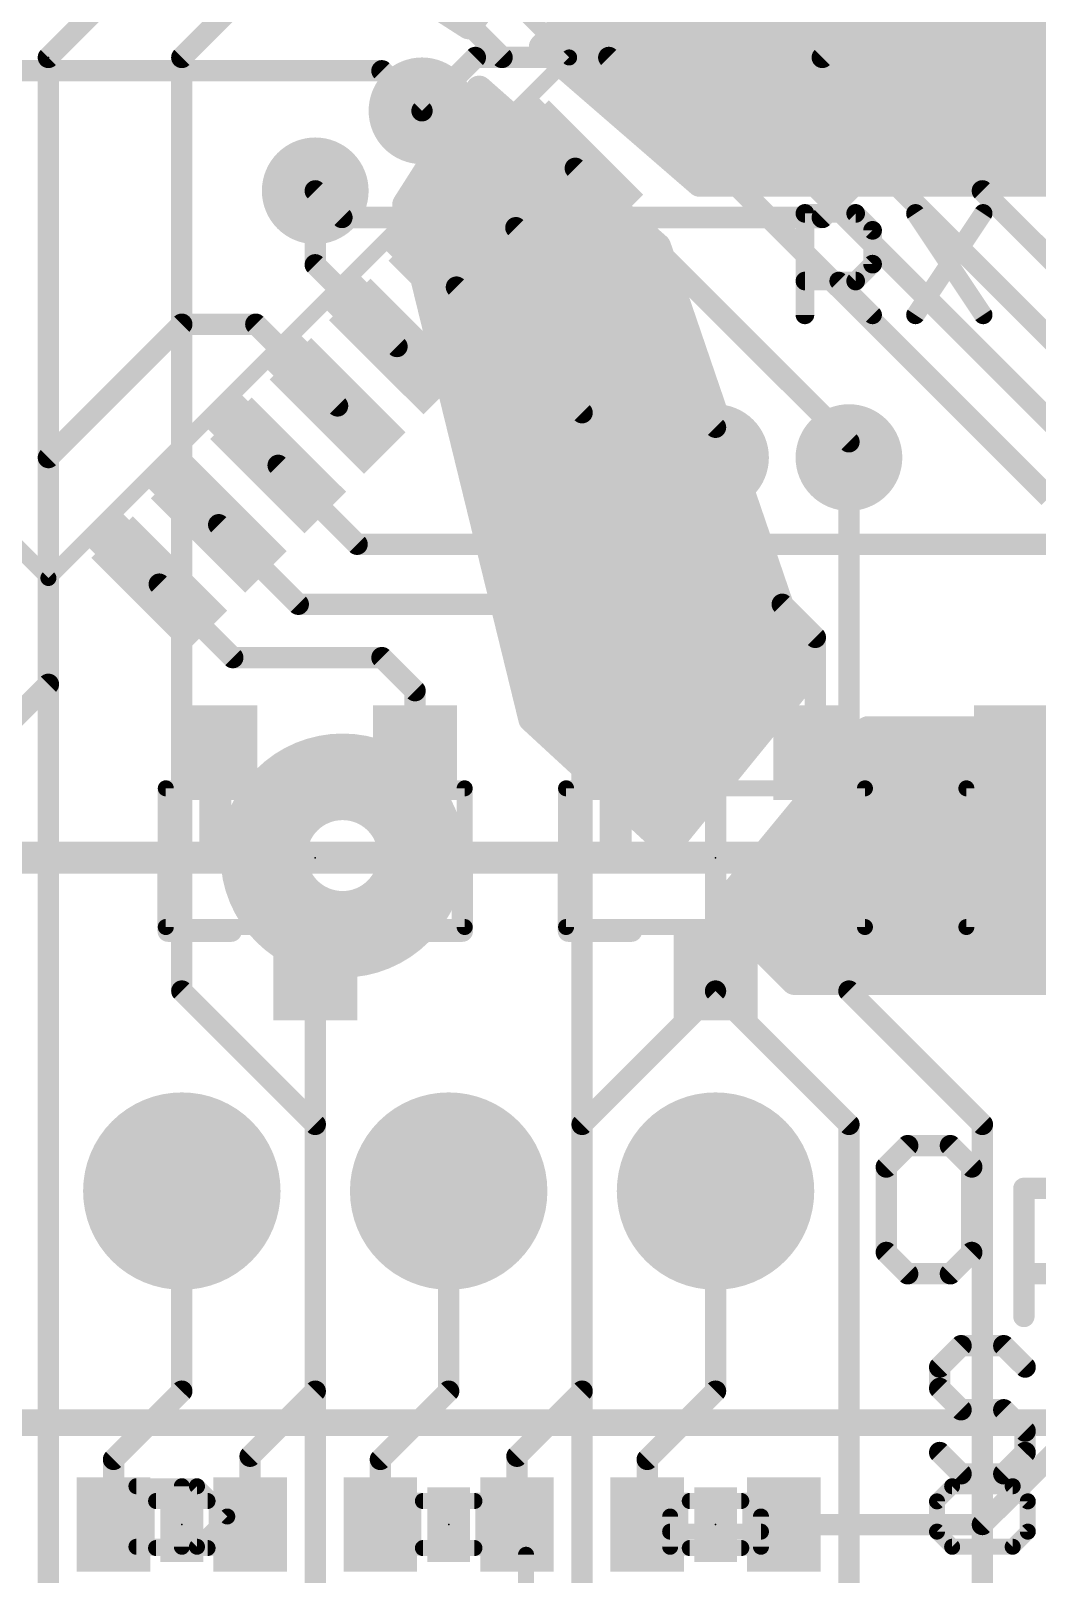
# Model space of a CAD drawing. Extents: x -36.1 to 36.1, y -36.8 to 19.2.
# Drawn here: x -0.17 to 9.41, y -14.44 to 0.25 of the extents above; entities that cross this region are included whole.
import ezdxf

# ---------------------------------------------------------------- set-up
doc = ezdxf.new("R2010")
doc.units = 0
for name, color, linetype in [('1', 12, 'CONTINUOUS'), ('16', 132, 'CONTINUOUS'), ('17', 110, 'CONTINUOUS'), ('18', 110, 'CONTINUOUS'), ('21', 41, 'CONTINUOUS'), ('22', 40, 'CONTINUOUS'), ('23', 53, 'CONTINUOUS'), ('24', 53, 'CONTINUOUS'), ('51', 53, 'CONTINUOUS')]:
    doc.layers.add(name, color=color, linetype=linetype)

# ---------------------------------------------------------------- blocks, each defined once
blk = doc.blocks.new('RECT')
blk.add_solid([(-0.5, -0.5), (0.5, -0.5), (-0.5, 0.5), (0.5, 0.5)])
blk = doc.blocks.new('ROUNDP')
at = {"const_width": 0.5}
blk.add_lwpolyline([(0, -0.25, 1), (0, 0.25, 1), (0, -0.25)], format="xyb", dxfattribs=at)
blk = doc.blocks.new('ROUNDV')
at = {"const_width": 0.5}
blk.add_lwpolyline([(0, -0.25, 1), (0, 0.25, 1), (0, -0.25)], format="xyb", dxfattribs=at)

msp = doc.modelspace()

# ---------------------------------------------------------------- linework, layer by layer
at = {"layer": '1'}
for points, const_width in [([(8.89, 3.81), (8.89, -1.27)], 0.2032), ([(5.0152, 1.0554), (9.7537, -3.683)], 0.2032), ([(3.937, 0.381), (4.318, 0)], 0.2032), ([(6.477, 0.381), (10.033, -3.175)], 0.2032), ([(4.318, 0), (5.334, 0)], 0.2032), ([(5.334, 0), (9.525, -4.191)], 0.2032), ([(-1.524, -0.127), (3.175, -0.127)], 0.2032), ([(3.175, -0.127), (3.556, -0.508)], 0.2032), ([(5.0152, -1.0554), (7.62, -3.6602)], 0.2032), ([(2.54, -1.9743), (2.54, -1.27)], 0.2032), ([(9.62, -2), (8.89, -1.27)], 0.2032), ([(4.4495, -1.6211), (6.35, -3.5216)], 0.2032), ([(3.3182, -2.7525), (2.54, -1.9743)], 0.2032), ([(3.8839, -2.1868), (5.08, -3.3829)], 0.2032), ([(1.27, -2.54), (0, -3.81)], 0.2032), ([(1.9743, -2.54), (1.27, -2.54)], 0.2032), ([(2.7525, -3.3182), (1.9743, -2.54)], 0.2032), ([(5.08, -3.3829), (5.08, -3.81)], 0.2032), ([(6.35, -3.5216), (6.35, -3.81)], 0.2032), ([(7.62, -3.6602), (7.62, -3.81)], 0.2032), ([(0, -3.81), (0, -5.969)], 0.2032), ([(2.1868, -3.8839), (2.9384, -4.6355)], 0.2032), ([(1.6211, -4.4495), (2.3786, -5.207)], 0.2032), ([(2.9384, -4.6355), (10.3505, -4.6355)], 0.2032), ([(1.0554, -5.0152), (1.7552, -5.715)], 0.2032), ([(2.3786, -5.207), (6.985, -5.207)], 0.2032), ([(7.3, -5.522), (6.985, -5.207)], 0.2032), ([(7.3, -6.62), (7.3, -5.522)], 0.2032), ([(1.7552, -5.715), (3.175, -5.715)], 0.2032), ([(3.49, -6.03), (3.175, -5.715)], 0.2032), ([(-0.651, -6.62), (0, -5.969)], 0.2032), ([(3.49, -6.62), (3.49, -6.03)], 0.2032), ([(1.59, -6.62), (1.59, -7.559)], 0.3048), ([(5.4, -6.62), (5.4, -7.554)], 0.3048), ([(9.21, -6.62), (9.21, -7.3)], 0.3048), ([(9.21, -7.3), (8.89, -7.62)], 0.3048), ([(1.651, -7.62), (-3.556, -7.62)], 0.3048), ([(1.59, -7.559), (1.651, -7.62)], 0.3048), ([(5.334, -7.62), (1.651, -7.62)], 0.3048), ([(5.4, -7.554), (5.334, -7.62)], 0.3048), ([(8.89, -7.62), (5.334, -7.62)], 0.3048), ([(2.54, -12.7), (2.54, -8.72)], 0.2032), ([(6.35, -8.89), (6.35, -8.72)], 0.2032), ([(5.08, -10.16), (6.35, -8.89)], 0.2032), ([(5.08, -12.7), (5.08, -10.16)], 0.2032), ([(1.27, -12.7), (1.27, -10.795)], 0.2032), ([(3.81, -12.7), (3.81, -10.795)], 0.2032), ([(6.35, -12.7), (6.35, -10.795)], 0.2032), ([(0.62, -13.35), (1.27, -12.7)], 0.2032), ([(1.92, -13.32), (2.54, -12.7)], 0.2032), ([(3.16, -13.35), (3.81, -12.7)], 0.2032), ([(4.46, -13.32), (5.08, -12.7)], 0.2032), ([(5.7, -13.35), (6.35, -12.7)], 0.2032), ([(10.16, -12.7), (8.89, -13.97)], 0.2032), ([(1.92, -13.97), (1.92, -13.32)], 0.2032), ([(4.46, -13.97), (4.46, -13.32)], 0.2032), ([(0.62, -13.97), (0.62, -13.35)], 0.2032), ([(3.16, -13.97), (3.16, -13.35)], 0.2032), ([(5.7, -13.97), (5.7, -13.35)], 0.2032), ([(8.89, -13.97), (7, -13.97)], 0.2032)]:
    msp.add_lwpolyline(points, dxfattribs=dict(at, const_width=const_width))
for points, const_width in [([(4.318, 0.0508, 1), (4.318, -0.0508)], 0.1016), ([(4.2821, -0.0359, 1), (4.3539, 0.0359)], 0.1016), ([(5.3699, 0.0359, 1), (5.2981, -0.0359)], 0.1016), ([(5.334, -0.0508, 1), (5.334, 0.0508)], 0.1016), ([(3.2109, -0.0911, 1), (3.1391, -0.1629)], 0.1016), ([(3.175, -0.1778, 1), (3.175, -0.0762)], 0.1016), ([(3.5201, -0.5439, 1), (3.5919, -0.4721)], 0.1016), ([(5.0511, -1.0195, 1), (4.9793, -1.0913)], 0.1016), ([(2.5908, -1.27, 1), (2.4892, -1.27)], 0.1016), ([(8.9259, -1.2341, 1), (8.8541, -1.3059)], 0.1016), ([(8.8392, -1.27, 1), (8.9408, -1.27)], 0.1016), ([(4.4855, -1.5852, 1), (4.4136, -1.657)], 0.1016), ([(2.5759, -1.9384, 1), (2.5041, -2.0102)], 0.1016), ([(2.4892, -1.9743, 1), (2.5908, -1.9743)], 0.1016), ([(3.9198, -2.1509, 1), (3.8479, -2.2227)], 0.1016), ([(1.27, -2.4892, 1), (1.27, -2.5908)], 0.1016), ([(1.3059, -2.5759, 1), (1.2341, -2.5041)], 0.1016), ([(2.0102, -2.5041, 1), (1.9384, -2.5759)], 0.1016), ([(1.9743, -2.5908, 1), (1.9743, -2.4892)], 0.1016), ([(3.2822, -2.7884, 1), (3.3541, -2.7166)], 0.1016), ([(2.7166, -3.3541, 1), (2.7884, -3.2822)], 0.1016), ([(5.1308, -3.3829, 1), (5.0292, -3.3829)], 0.1016), ([(5.0441, -3.4189, 1), (5.1159, -3.347)], 0.1016), ([(6.4008, -3.5216, 1), (6.2992, -3.5216)], 0.1016), ([(6.3141, -3.5575, 1), (6.3859, -3.4857)], 0.1016), ([(7.6708, -3.6602, 1), (7.5692, -3.6602)], 0.1016), ([(7.5841, -3.6961, 1), (7.6559, -3.6243)], 0.1016), ([(0.0508, -3.81, 1), (-0.0508, -3.81)], 0.1016), ([(-0.0359, -3.7741, 1), (0.0359, -3.8459)], 0.1016), ([(2.2227, -3.8479, 1), (2.1509, -3.9198)], 0.1016), ([(5.0292, -3.81, 1), (5.1308, -3.81)], 0.1016), ([(6.2992, -3.81, 1), (6.4008, -3.81)], 0.1016), ([(7.5692, -3.81, 1), (7.6708, -3.81)], 0.1016), ([(1.657, -4.4136, 1), (1.5852, -4.4855)], 0.1016), ([(2.9384, -4.5847, 1), (2.9384, -4.6863)], 0.1016), ([(2.9025, -4.6714, 1), (2.9744, -4.5996)], 0.1016), ([(1.0913, -4.9793, 1), (1.0195, -5.0511)], 0.1016), ([(2.3786, -5.1562, 1), (2.3786, -5.2578)], 0.1016), ([(2.3427, -5.2429, 1), (2.4145, -5.1711)], 0.1016), ([(7.0209, -5.1711, 1), (6.9491, -5.2429)], 0.1016), ([(6.985, -5.2578, 1), (6.985, -5.1562)], 0.1016), ([(7.3508, -5.522, 1), (7.2492, -5.522)], 0.1016), ([(7.2641, -5.5579, 1), (7.3359, -5.4861)], 0.1016), ([(1.7552, -5.6642, 1), (1.7552, -5.7658)], 0.1016), ([(1.7193, -5.7509, 1), (1.7911, -5.6791)], 0.1016), ([(3.2109, -5.6791, 1), (3.1391, -5.7509)], 0.1016), ([(3.175, -5.7658, 1), (3.175, -5.6642)], 0.1016), ([(0.0359, -6.0049, 1), (-0.0359, -5.9331)], 0.1016), ([(-0.0508, -5.969, 1), (0.0508, -5.969)], 0.1016), ([(3.5408, -6.03, 1), (3.4392, -6.03)], 0.1016), ([(3.4541, -6.0659, 1), (3.5259, -5.9941)], 0.1016), ([(1.6662, -6.62, 1), (1.5138, -6.62)], 0.1524), ([(3.4392, -6.62, 1), (3.5408, -6.62)], 0.1016), ([(5.4762, -6.62, 1), (5.3238, -6.62)], 0.1524), ([(7.2492, -6.62, 1), (7.3508, -6.62)], 0.1016), ([(9.2862, -6.62, 1), (9.1338, -6.62)], 0.1524), ([(9.2639, -7.3539, 1), (9.1561, -7.2461)], 0.1524), ([(9.1338, -7.3, 1), (9.2862, -7.3)], 0.1524), ([(1.6439, -7.5051, 1), (1.5361, -7.6129)], 0.1524), ([(1.5138, -7.559, 1), (1.6662, -7.559)], 0.1524), ([(1.651, -7.5438, 1), (1.651, -7.6962)], 0.1524), ([(1.5971, -7.6739, 1), (1.7049, -7.5661)], 0.1524), ([(1.651, -7.6962, 1), (1.651, -7.5438)], 0.1524), ([(5.334, -7.5438, 1), (5.334, -7.6962)], 0.1524), ([(5.2801, -7.5661, 1), (5.3879, -7.6739)], 0.1524), ([(5.3238, -7.554, 1), (5.4762, -7.554)], 0.1524), ([(5.334, -7.6962, 1), (5.334, -7.5438)], 0.1524), ([(5.4539, -7.6079, 1), (5.3461, -7.5001)], 0.1524), ([(8.8361, -7.5661, 1), (8.9439, -7.6739)], 0.1524), ([(8.89, -7.6962, 1), (8.89, -7.5438)], 0.1524), ([(2.5908, -8.72, 1), (2.4892, -8.72)], 0.1016), ([(6.4008, -8.72, 1), (6.2992, -8.72)], 0.1016), ([(6.3859, -8.9259, 1), (6.3141, -8.8541)], 0.1016), ([(6.2992, -8.89, 1), (6.4008, -8.89)], 0.1016), ([(5.1308, -10.16, 1), (5.0292, -10.16)], 0.1016), ([(5.0441, -10.1241, 1), (5.1159, -10.1959)], 0.1016), ([(1.3208, -10.795, 1), (1.2192, -10.795)], 0.1016), ([(3.8608, -10.795, 1), (3.7592, -10.795)], 0.1016), ([(6.4008, -10.795, 1), (6.2992, -10.795)], 0.1016), ([(1.3059, -12.7359, 1), (1.2341, -12.6641)], 0.1016), ([(2.5759, -12.7359, 1), (2.5041, -12.6641)], 0.1016), ([(3.8459, -12.7359, 1), (3.7741, -12.6641)], 0.1016), ([(5.1159, -12.7359, 1), (5.0441, -12.6641)], 0.1016), ([(6.3859, -12.7359, 1), (6.3141, -12.6641)], 0.1016), ([(1.2192, -12.7, 1), (1.3208, -12.7)], 0.1016), ([(2.4892, -12.7, 1), (2.5908, -12.7)], 0.1016), ([(3.7592, -12.7, 1), (3.8608, -12.7)], 0.1016), ([(5.0292, -12.7, 1), (5.1308, -12.7)], 0.1016), ([(6.2992, -12.7, 1), (6.4008, -12.7)], 0.1016), ([(1.9708, -13.32, 1), (1.8692, -13.32)], 0.1016), ([(4.5108, -13.32, 1), (4.4092, -13.32)], 0.1016), ([(0.6708, -13.35, 1), (0.5692, -13.35)], 0.1016), ([(0.5841, -13.3141, 1), (0.6559, -13.3859)], 0.1016), ([(1.8841, -13.2841, 1), (1.9559, -13.3559)], 0.1016), ([(3.2108, -13.35, 1), (3.1092, -13.35)], 0.1016), ([(3.1241, -13.3141, 1), (3.1959, -13.3859)], 0.1016), ([(4.4241, -13.2841, 1), (4.4959, -13.3559)], 0.1016), ([(5.7508, -13.35, 1), (5.6492, -13.35)], 0.1016), ([(5.6641, -13.3141, 1), (5.7359, -13.3859)], 0.1016), ([(0.5692, -13.97, 1), (0.6708, -13.97)], 0.1016), ([(1.8692, -13.97, 1), (1.9708, -13.97)], 0.1016), ([(3.1092, -13.97, 1), (3.2108, -13.97)], 0.1016), ([(4.4092, -13.97, 1), (4.5108, -13.97)], 0.1016), ([(5.6492, -13.97, 1), (5.7508, -13.97)], 0.1016), ([(7, -13.9192, 1), (7, -14.0208)], 0.1016), ([(8.8541, -13.9341, 1), (8.9259, -14.0059)], 0.1016), ([(8.89, -14.0208, 1), (8.89, -13.9192)], 0.1016)]:
    msp.add_lwpolyline(points, format="xyb", dxfattribs=dict(at, const_width=const_width))
at = {"layer": '16', "const_width": 0.2032}
for points in [[(7.366, 0), (8.89, 1.524)], [(0, 0), (1.27, 1.27)], [(2.54, 1.27), (1.27, 0)], [(9.398, 0.508), (7.366, -1.524)], [(0, -16.51), (0, 0)], [(1.27, 0), (1.27, -8.89)], [(4.064, 0), (3.556, -0.508)], [(7.366, 0), (4.064, 0)], [(2.54, -1.27), (2.794, -1.524)], [(2.794, -1.524), (7.366, -1.524)], [(5.08, -16.51), (5.08, -3.81)], [(6.35, -3.81), (6.35, -8.89)], [(7.62, -3.81), (7.62, -8.89)], [(1.27, -8.89), (2.54, -10.16)], [(6.35, -8.89), (7.62, -10.16)], [(7.62, -8.89), (8.89, -10.16)], [(2.54, -10.16), (2.54, -16.51)], [(7.62, -10.16), (7.62, -16.51)], [(8.89, -10.16), (8.89, -17.78)]]:
    msp.add_lwpolyline(points, dxfattribs=at)
at = {"layer": '16', "const_width": 0.1016}
for points in [[(0.0508, 0, 1), (-0.0508, 0)], [(-0.0359, 0.0359, 1), (0.0359, -0.0359)], [(1.3208, 0, 1), (1.2192, 0)], [(1.2341, 0.0359, 1), (1.3059, -0.0359)], [(4.064, 0.0508, 1), (4.064, -0.0508)], [(4.0999, -0.0359, 1), (4.0281, 0.0359)], [(7.3301, 0.0359, 1), (7.4019, -0.0359)], [(7.366, -0.0508, 1), (7.366, 0.0508)], [(3.5201, -0.4721, 1), (3.5919, -0.5439)], [(2.5759, -1.2341, 1), (2.5041, -1.3059)], [(2.794, -1.4732, 1), (2.794, -1.5748)], [(2.7581, -1.5599, 1), (2.8299, -1.4881)], [(7.3301, -1.4881, 1), (7.4019, -1.5599)], [(7.366, -1.5748, 1), (7.366, -1.4732)], [(5.1308, -3.81, 1), (5.0292, -3.81)], [(6.4008, -3.81, 1), (6.2992, -3.81)], [(7.6708, -3.81, 1), (7.5692, -3.81)], [(1.3059, -8.8541, 1), (1.2341, -8.9259)], [(6.3859, -8.8541, 1), (6.3141, -8.9259)], [(7.6559, -8.8541, 1), (7.5841, -8.9259)], [(1.2192, -8.89, 1), (1.3208, -8.89)], [(6.2992, -8.89, 1), (6.4008, -8.89)], [(7.5692, -8.89, 1), (7.6708, -8.89)], [(2.5908, -10.16, 1), (2.4892, -10.16)], [(2.5041, -10.1959, 1), (2.5759, -10.1241)], [(7.6708, -10.16, 1), (7.5692, -10.16)], [(7.5841, -10.1959, 1), (7.6559, -10.1241)], [(8.9408, -10.16, 1), (8.8392, -10.16)], [(8.8541, -10.1959, 1), (8.9259, -10.1241)]]:
    msp.add_lwpolyline(points, format="xyb", dxfattribs=at)
at = {"layer": '21'}
for points, const_width in [([(0, 4.9568), (4.9568, 0)], 0.1524), ([(4.9568, 0), (0, -4.9568)], 0.1524), ([(7.7597, 0.0006), (8.7596, 0.0006)], 0.2794), ([(0, -4.9568), (-4.7058, -0.251)], 0.1524), ([(7.2009, -2.4511), (7.2009, -1.4851)], 0.1778), ([(7.2009, -1.4851), (7.6839, -1.4851)], 0.1778), ([(7.6839, -1.4851), (7.8449, -1.6461)], 0.1778), ([(8.2534, -1.4851), (8.8974, -2.4511)], 0.1778), ([(8.8974, -1.4851), (8.2534, -2.4511)], 0.1778), ([(7.8449, -1.6461), (7.8449, -1.9681)], 0.1778), ([(7.8449, -1.9681), (7.6839, -2.1291)], 0.1778), ([(7.6839, -2.1291), (7.2009, -2.1291)], 0.1778), ([(7.5229, -2.1291), (7.8449, -2.4511)], 0.1778), ([(1.14, -8.32), (1.14, -7.52)], 0.2032), ([(3.94, -8.32), (3.94, -7.52)], 0.2032), ([(4.95, -8.32), (4.95, -7.52)], 0.2032), ([(7.75, -8.32), (7.75, -7.52)], 0.2032), ([(8.76, -8.32), (8.76, -7.52)], 0.2032), ([(1.74, -8.32), (1.14, -8.32)], 0.2032), ([(3.34, -8.32), (3.94, -8.32)], 0.2032), ([(5.55, -8.32), (4.95, -8.32)], 0.2032), ([(7.15, -8.32), (7.75, -8.32)], 0.2032), ([(9.36, -8.32), (8.76, -8.32)], 0.2032), ([(8.179, -10.3622), (7.9756, -10.5655)], 0.2032), ([(8.5857, -10.3622), (8.179, -10.3622)], 0.2032), ([(8.7891, -10.5655), (8.5857, -10.3622)], 0.2032), ([(7.9756, -10.5655), (7.9756, -11.379)], 0.2032), ([(8.7891, -11.379), (8.7891, -10.5655)], 0.2032), ([(9.2853, -11.9891), (9.2853, -10.7689)], 0.2032), ([(9.2853, -10.7689), (9.8954, -10.7689)], 0.2032), ([(7.9756, -11.379), (8.179, -11.5824)], 0.2032), ([(8.5857, -11.5824), (8.7891, -11.379)], 0.2032), ([(8.179, -11.5824), (8.5857, -11.5824)], 0.2032), ([(9.8954, -11.5824), (9.2853, -11.5824)], 0.2032), ([(8.687, -12.2672), (8.4836, -12.4705)], 0.2032), ([(9.0937, -12.2672), (8.687, -12.2672)], 0.2032), ([(9.2971, -12.4705), (9.0937, -12.2672)], 0.2032), ([(8.4836, -12.4705), (8.4836, -12.6739)], 0.2032), ([(8.4836, -12.6739), (8.687, -12.8773)], 0.2032), ([(8.687, -12.8773), (9.0937, -12.8773)], 0.2032), ([(9.0937, -12.8773), (9.2971, -13.0807)], 0.2032), ([(9.2971, -13.0807), (9.2971, -13.284)], 0.2032), ([(8.687, -13.4874), (8.4836, -13.284)], 0.2032), ([(9.2971, -13.284), (9.0937, -13.4874)], 0.2032), ([(9.0937, -13.4874), (8.687, -13.4874)], 0.2032)]:
    msp.add_lwpolyline(points, dxfattribs=dict(at, const_width=const_width))
for points, const_width in [([(4.9838, -0.0269, 1), (4.9299, 0.0269)], 0.0762), ([(4.9299, -0.0269, 1), (4.9838, 0.0269)], 0.0762), ([(7.7597, 0.0705, 1), (7.7597, -0.0692)], 0.1397), ([(8.7596, -0.0692, 1), (8.7596, 0.0705)], 0.1397), ([(7.2009, -1.4406, 1), (7.2009, -1.5295)], 0.0889), ([(7.2454, -1.4851, 1), (7.1565, -1.4851)], 0.0889), ([(7.7153, -1.4536, 1), (7.6525, -1.5165)], 0.0889), ([(7.6839, -1.5295, 1), (7.6839, -1.4406)], 0.0889), ([(8.2903, -1.4604, 1), (8.2164, -1.5097)], 0.0889), ([(8.9344, -1.5097, 1), (8.8604, -1.4604)], 0.0889), ([(7.8894, -1.6461, 1), (7.8005, -1.6461)], 0.0889), ([(7.8135, -1.6775, 1), (7.8763, -1.6147)], 0.0889), ([(7.8763, -1.9995, 1), (7.8135, -1.9367)], 0.0889), ([(7.2009, -2.0846, 1), (7.2009, -2.1735)], 0.0889), ([(7.5543, -2.0977, 1), (7.4915, -2.1605)], 0.0889), ([(7.6525, -2.0977, 1), (7.7153, -2.1605)], 0.0889), ([(7.6839, -2.1735, 1), (7.6839, -2.0846)], 0.0889), ([(7.8005, -1.9681, 1), (7.8894, -1.9681)], 0.0889), ([(7.1565, -2.4511, 1), (7.2454, -2.4511)], 0.0889), ([(7.8135, -2.4825, 1), (7.8763, -2.4197)], 0.0889), ([(8.2164, -2.4264, 1), (8.2903, -2.4758)], 0.0889), ([(8.8604, -2.4758, 1), (8.9344, -2.4264)], 0.0889), ([(-0.0269, -4.9299, 1), (0.0269, -4.9838)], 0.0762), ([(-0.0269, -4.9838, 1), (0.0269, -4.9299)], 0.0762), ([(1.1908, -7.52, 1), (1.0892, -7.52)], 0.1016), ([(3.9908, -7.52, 1), (3.8892, -7.52)], 0.1016), ([(5.0008, -7.52, 1), (4.8992, -7.52)], 0.1016), ([(7.8008, -7.52, 1), (7.6992, -7.52)], 0.1016), ([(8.8108, -7.52, 1), (8.7092, -7.52)], 0.1016), ([(1.14, -8.2692, 1), (1.14, -8.3708)], 0.1016), ([(1.74, -8.3708, 1), (1.74, -8.2692)], 0.1016), ([(3.34, -8.2692, 1), (3.34, -8.3708)], 0.1016), ([(3.94, -8.3708, 1), (3.94, -8.2692)], 0.1016), ([(4.95, -8.2692, 1), (4.95, -8.3708)], 0.1016), ([(5.55, -8.3708, 1), (5.55, -8.2692)], 0.1016), ([(7.15, -8.2692, 1), (7.15, -8.3708)], 0.1016), ([(7.75, -8.3708, 1), (7.75, -8.2692)], 0.1016), ([(8.76, -8.2692, 1), (8.76, -8.3708)], 0.1016), ([(9.36, -8.3708, 1), (9.36, -8.2692)], 0.1016), ([(1.0892, -8.32, 1), (1.1908, -8.32)], 0.1016), ([(3.8892, -8.32, 1), (3.9908, -8.32)], 0.1016), ([(4.8992, -8.32, 1), (5.0008, -8.32)], 0.1016), ([(7.6992, -8.32, 1), (7.8008, -8.32)], 0.1016), ([(8.7092, -8.32, 1), (8.8108, -8.32)], 0.1016), ([(8.179, -10.3114, 1), (8.179, -10.413)], 0.1016), ([(8.2149, -10.3981, 1), (8.1431, -10.3262)], 0.1016), ([(8.6216, -10.3262, 1), (8.5498, -10.3981)], 0.1016), ([(8.5857, -10.413, 1), (8.5857, -10.3114)], 0.1016), ([(8.0264, -10.5655, 1), (7.9248, -10.5655)], 0.1016), ([(7.9397, -10.5296, 1), (8.0115, -10.6015)], 0.1016), ([(8.8399, -10.5655, 1), (8.7383, -10.5655)], 0.1016), ([(8.7532, -10.6015, 1), (8.825, -10.5296)], 0.1016), ([(9.3361, -10.7689, 1), (9.2345, -10.7689)], 0.1016), ([(9.2853, -10.7181, 1), (9.2853, -10.8197)], 0.1016), ([(8.0115, -11.3431, 1), (7.9397, -11.4149)], 0.1016), ([(8.825, -11.4149, 1), (8.7532, -11.3431)], 0.1016), ([(7.9248, -11.379, 1), (8.0264, -11.379)], 0.1016), ([(8.7383, -11.379, 1), (8.8399, -11.379)], 0.1016), ([(8.179, -11.5316, 1), (8.179, -11.6332)], 0.1016), ([(8.1431, -11.6183, 1), (8.2149, -11.5465)], 0.1016), ([(8.5498, -11.5465, 1), (8.6216, -11.6183)], 0.1016), ([(8.5857, -11.6332, 1), (8.5857, -11.5316)], 0.1016), ([(9.2853, -11.5316, 1), (9.2853, -11.6332)], 0.1016), ([(9.2345, -11.9891, 1), (9.3361, -11.9891)], 0.1016), ([(8.687, -12.2164, 1), (8.687, -12.318)], 0.1016), ([(8.7229, -12.3031, 1), (8.6511, -12.2312)], 0.1016), ([(9.1296, -12.2312, 1), (9.0578, -12.3031)], 0.1016), ([(9.0937, -12.318, 1), (9.0937, -12.2164)], 0.1016), ([(8.5344, -12.4705, 1), (8.4328, -12.4705)], 0.1016), ([(8.4477, -12.4346, 1), (8.5195, -12.5065)], 0.1016), ([(9.2612, -12.5065, 1), (9.333, -12.4346)], 0.1016), ([(8.5195, -12.638, 1), (8.4477, -12.7098)], 0.1016), ([(8.4328, -12.6739, 1), (8.5344, -12.6739)], 0.1016), ([(8.687, -12.8265, 1), (8.687, -12.9281)], 0.1016), ([(9.1296, -12.8414, 1), (9.0578, -12.9132)], 0.1016), ([(9.0937, -12.9281, 1), (9.0937, -12.8265)], 0.1016), ([(8.6511, -12.9132, 1), (8.7229, -12.8414)], 0.1016), ([(9.3479, -13.0807, 1), (9.2463, -13.0807)], 0.1016), ([(9.2612, -13.1166, 1), (9.333, -13.0447)], 0.1016), ([(8.5195, -13.2481, 1), (8.4477, -13.3199)], 0.1016), ([(9.333, -13.3199, 1), (9.2612, -13.2481)], 0.1016), ([(9.2463, -13.284, 1), (9.3479, -13.284)], 0.1016), ([(8.687, -13.4366, 1), (8.687, -13.5382)], 0.1016), ([(8.6511, -13.5233, 1), (8.7229, -13.4515)], 0.1016), ([(9.0578, -13.4515, 1), (9.1296, -13.5233)], 0.1016), ([(9.0937, -13.5382, 1), (9.0937, -13.4366)], 0.1016)]:
    msp.add_lwpolyline(points, format="xyb", dxfattribs=dict(at, const_width=const_width))
at = {"layer": '22'}
for points, const_width in [([(4, 0.3), (4.9, 1.5)], 0.254), ([(2.6, 1.2), (4, 0.3)], 0.254), ([(5.7, 1.2), (4.7, 0.1)], 0.254), ([(4.84, 0.254), (12.318, 0.254)], 0.254), ([(4.7, 0.1), (6.2, -1.2)], 0.254), ([(4.8154, 0), (12.4231, 0)], 0.254), ([(5.1085, -0.254), (12.2277, -0.254)], 0.254), ([(4.1, -0.3), (3.4, -1.4)], 0.254), ([(5.8, -1.8), (4.1, -0.3)], 0.254), ([(3.9676, -0.508), (4.3357, -0.508)], 0.254), ([(5.4015, -0.508), (12.0323, -0.508)], 0.254), ([(3.806, -0.762), (4.6236, -0.762)], 0.254), ([(5.6946, -0.762), (11.8369, -0.762)], 0.254), ([(3.6444, -1.016), (4.9115, -1.016)], 0.254), ([(5.9877, -1.016), (11.6415, -1.016)], 0.254), ([(3.4827, -1.27), (5.1993, -1.27)], 0.254), ([(6.2, -1.2), (11.5, -1.2)], 0.254), ([(3.4, -1.4), (4.6, -6.3)], 0.254), ([(3.4304, -1.524), (5.4872, -1.524)], 0.254), ([(3.4926, -1.778), (5.7751, -1.778)], 0.254), ([(7.2, -5.9), (5.8, -1.8)], 0.254), ([(3.5548, -2.032), (5.8792, -2.032)], 0.254), ([(3.617, -2.286), (5.966, -2.286)], 0.254), ([(3.6792, -2.54), (6.0527, -2.54)], 0.254), ([(3.7414, -2.794), (6.1394, -2.794)], 0.254), ([(3.8036, -3.048), (6.2261, -3.048)], 0.254), ([(3.8658, -3.302), (6.3129, -3.302)], 0.254), ([(3.928, -3.556), (6.3996, -3.556)], 0.254), ([(3.9902, -3.81), (6.4863, -3.81)], 0.254), ([(4.0524, -4.064), (6.5731, -4.064)], 0.254), ([(4.1146, -4.318), (6.6598, -4.318)], 0.254), ([(4.1768, -4.572), (6.7465, -4.572)], 0.254), ([(4.239, -4.826), (6.8333, -4.826)], 0.254), ([(4.3012, -5.08), (6.92, -5.08)], 0.254), ([(4.3634, -5.334), (7.0067, -5.334)], 0.254), ([(4.4256, -5.588), (7.0935, -5.588)], 0.254), ([(4.4878, -5.842), (7.1802, -5.842)], 0.254), ([(5.9, -7.5), (7.2, -5.9)], 0.254), ([(4.55, -6.096), (7.0408, -6.096)], 0.254), ([(4.6, -6.3), (5.9, -7.5)], 0.254), ([(4.6542, -6.35), (6.8344, -6.35)], 0.254), ([(7.8, -6.4), (6.4, -8.1)], 0.254), ([(12.7, -6.4), (7.8, -6.4)], 0.254), ([(4.9293, -6.604), (6.628, -6.604)], 0.254), ([(7.632, -6.604), (12.9678, -6.604)], 0.254), ([(5.2045, -6.858), (6.4216, -6.858)], 0.254), ([(7.4228, -6.858), (13.3011, -6.858)], 0.254), ([(5.4797, -7.112), (6.2153, -7.112)], 0.254), ([(7.2137, -7.112), (13.6345, -7.112)], 0.254), ([(5.7548, -7.366), (6.0089, -7.366)], 0.254), ([(7.0045, -7.366), (13.9679, -7.366)], 0.254), ([(6.7953, -7.62), (14.3013, -7.62)], 0.254), ([(6.5861, -7.874), (14.6346, -7.874)], 0.254), ([(6.4, -8.1), (7.1, -8.8)], 0.254), ([(6.428, -8.128), (14.688, -8.128)], 0.254), ([(6.682, -8.382), (14.4657, -8.382)], 0.254), ([(6.936, -8.636), (14.2435, -8.636)], 0.254), ([(7.1, -8.8), (14.1, -8.8)], 0.254), ([(-36, -13), (36, -13)], 0.254), ([(1.4144, -13.6055), (0.8382, -13.6055)], 0.1524), ([(1.2704, -14.1818), (1.2704, -13.6055)], 0.1524), ([(1.7025, -13.8937), (1.4144, -13.6055)], 0.1524), ([(8.4582, -13.7496), (8.6023, -13.6055)], 0.1524), ([(8.6023, -13.6055), (9.1785, -13.6055)], 0.1524), ([(9.1785, -13.6055), (9.3225, -13.7496)], 0.1524), ([(8.4582, -14.0377), (8.4582, -13.7496)], 0.1524), ([(9.3225, -13.7496), (9.3225, -14.0377)], 0.1524), ([(1.4144, -14.1818), (1.7025, -13.8937)], 0.1524), ([(5.9182, -14.1818), (5.9182, -13.8937)], 0.1524), ([(6.7825, -14.1818), (6.7825, -13.8937)], 0.1524), ([(0.8382, -14.1818), (1.4144, -14.1818)], 0.1524), ([(5.9182, -14.0377), (6.7825, -14.0377)], 0.1524), ([(8.6023, -14.1818), (8.4582, -14.0377)], 0.1524), ([(9.1785, -14.1818), (8.6023, -14.1818)], 0.1524), ([(9.3225, -14.0377), (9.1785, -14.1818)], 0.1524), ([(4.5466, -16.129), (4.5466, -14.258)], 0.1524)]:
    msp.add_lwpolyline(points, dxfattribs=dict(at, const_width=const_width))
for points, const_width in [([(3.9492, 0.3381, 1), (4.0508, 0.2619)], 0.127), ([(3.9657, 0.2466, 1), (4.0343, 0.3534)], 0.127), ([(4.84, 0.3175, 1), (4.84, 0.1905)], 0.127), ([(4.7416, 0.148, 1), (4.6584, 0.052)], 0.127), ([(4.653, 0.1427, 1), (4.747, 0.0573)], 0.127), ([(4.8154, 0.0635, 1), (4.8154, -0.0635)], 0.127), ([(5.1085, -0.1905, 1), (5.1085, -0.3175)], 0.127), ([(4.142, -0.2524, 1), (4.058, -0.3476)], 0.127), ([(4.1536, -0.3341, 1), (4.0464, -0.2659)], 0.127), ([(3.9676, -0.4445, 1), (3.9676, -0.5715)], 0.127), ([(4.3357, -0.5715, 1), (4.3357, -0.4445)], 0.127), ([(5.4015, -0.4445, 1), (5.4015, -0.5715)], 0.127), ([(3.806, -0.6985, 1), (3.806, -0.8255)], 0.127), ([(4.6236, -0.8255, 1), (4.6236, -0.6985)], 0.127), ([(5.6946, -0.6985, 1), (5.6946, -0.8255)], 0.127), ([(3.6444, -0.9525, 1), (3.6444, -1.0795)], 0.127), ([(4.9115, -1.0795, 1), (4.9115, -0.9525)], 0.127), ([(5.9877, -0.9525, 1), (5.9877, -1.0795)], 0.127), ([(3.4827, -1.2065, 1), (3.4827, -1.3335)], 0.127), ([(5.1993, -1.3335, 1), (5.1993, -1.2065)], 0.127), ([(6.2, -1.1365, 1), (6.2, -1.2635)], 0.127), ([(6.1584, -1.248, 1), (6.2416, -1.152)], 0.127), ([(3.4617, -1.3849, 1), (3.3383, -1.4151)], 0.127), ([(3.3464, -1.3659, 1), (3.4536, -1.4341)], 0.127), ([(3.4304, -1.4605, 1), (3.4304, -1.5875)], 0.127), ([(5.4872, -1.5875, 1), (5.4872, -1.4605)], 0.127), ([(3.4926, -1.7145, 1), (3.4926, -1.8415)], 0.127), ([(5.8601, -1.7795, 1), (5.7399, -1.8205)], 0.127), ([(5.758, -1.8476, 1), (5.842, -1.7524)], 0.127), ([(5.7751, -1.8415, 1), (5.7751, -1.7145)], 0.127), ([(3.5548, -1.9685, 1), (3.5548, -2.0955)], 0.127), ([(5.8792, -2.0955, 1), (5.8792, -1.9685)], 0.127), ([(3.617, -2.2225, 1), (3.617, -2.3495)], 0.127), ([(5.966, -2.3495, 1), (5.966, -2.2225)], 0.127), ([(3.6792, -2.4765, 1), (3.6792, -2.6035)], 0.127), ([(6.0527, -2.6035, 1), (6.0527, -2.4765)], 0.127), ([(3.7414, -2.7305, 1), (3.7414, -2.8575)], 0.127), ([(6.1394, -2.8575, 1), (6.1394, -2.7305)], 0.127), ([(3.8036, -2.9845, 1), (3.8036, -3.1115)], 0.127), ([(6.2261, -3.1115, 1), (6.2261, -2.9845)], 0.127), ([(3.8658, -3.2385, 1), (3.8658, -3.3655)], 0.127), ([(6.3129, -3.3655, 1), (6.3129, -3.2385)], 0.127), ([(3.928, -3.4925, 1), (3.928, -3.6195)], 0.127), ([(6.3996, -3.6195, 1), (6.3996, -3.4925)], 0.127), ([(3.9902, -3.7465, 1), (3.9902, -3.8735)], 0.127), ([(6.4863, -3.8735, 1), (6.4863, -3.7465)], 0.127), ([(4.0524, -4.0005, 1), (4.0524, -4.1275)], 0.127), ([(6.5731, -4.1275, 1), (6.5731, -4.0005)], 0.127), ([(4.1146, -4.2545, 1), (4.1146, -4.3815)], 0.127), ([(6.6598, -4.3815, 1), (6.6598, -4.2545)], 0.127), ([(4.1768, -4.5085, 1), (4.1768, -4.6355)], 0.127), ([(6.7465, -4.6355, 1), (6.7465, -4.5085)], 0.127), ([(4.239, -4.7625, 1), (4.239, -4.8895)], 0.127), ([(6.8333, -4.8895, 1), (6.8333, -4.7625)], 0.127), ([(4.3012, -5.0165, 1), (4.3012, -5.1435)], 0.127), ([(6.92, -5.1435, 1), (6.92, -5.0165)], 0.127), ([(4.3634, -5.2705, 1), (4.3634, -5.3975)], 0.127), ([(7.0067, -5.3975, 1), (7.0067, -5.2705)], 0.127), ([(4.4256, -5.5245, 1), (4.4256, -5.6515)], 0.127), ([(7.0935, -5.6515, 1), (7.0935, -5.5245)], 0.127), ([(4.4878, -5.7785, 1), (4.4878, -5.9055)], 0.127), ([(7.1802, -5.9055, 1), (7.1802, -5.7785)], 0.127), ([(7.1399, -5.9205, 1), (7.2601, -5.8795)], 0.127), ([(7.2493, -5.94, 1), (7.1507, -5.86)], 0.127), ([(4.55, -6.0325, 1), (4.55, -6.1595)], 0.127), ([(7.0408, -6.1595, 1), (7.0408, -6.0325)], 0.127), ([(4.6431, -6.2533, 1), (4.5569, -6.3467)], 0.127), ([(4.5383, -6.3151, 1), (4.6617, -6.2849)], 0.127), ([(4.6542, -6.2865, 1), (4.6542, -6.4135)], 0.127), ([(6.8344, -6.4135, 1), (6.8344, -6.2865)], 0.127), ([(7.8, -6.3365, 1), (7.8, -6.4635)], 0.127), ([(7.849, -6.4404, 1), (7.751, -6.3596)], 0.127), ([(2.8, -8.0123, 1), (2.8, -7.1877, 1), (2.8, -8.0123)], 1.5), ([(4.9293, -6.5405, 1), (4.9293, -6.6675)], 0.127), ([(6.628, -6.6675, 1), (6.628, -6.5405)], 0.127), ([(7.632, -6.5405, 1), (7.632, -6.6675)], 0.127), ([(5.2045, -6.7945, 1), (5.2045, -6.9215)], 0.127), ([(6.4216, -6.9215, 1), (6.4216, -6.7945)], 0.127), ([(7.4228, -6.7945, 1), (7.4228, -6.9215)], 0.127), ([(5.4797, -7.0485, 1), (5.4797, -7.1755)], 0.127), ([(6.2153, -7.1755, 1), (6.2153, -7.0485)], 0.127), ([(7.2137, -7.0485, 1), (7.2137, -7.1755)], 0.127), ([(5.7548, -7.3025, 1), (5.7548, -7.4295)], 0.127), ([(6.0089, -7.4295, 1), (6.0089, -7.3025)], 0.127), ([(7.0045, -7.3025, 1), (7.0045, -7.4295)], 0.127), ([(5.8507, -7.46, 1), (5.9493, -7.54)], 0.127), ([(5.8569, -7.5467, 1), (5.9431, -7.4533)], 0.127), ([(6.7953, -7.5565, 1), (6.7953, -7.6835)], 0.127), ([(6.5861, -7.8105, 1), (6.5861, -7.9375)], 0.127), ([(6.4449, -8.0551, 1), (6.3551, -8.1449)], 0.127), ([(6.351, -8.0596, 1), (6.449, -8.1404)], 0.127), ([(6.428, -8.0645, 1), (6.428, -8.1915)], 0.127), ([(6.682, -8.3185, 1), (6.682, -8.4455)], 0.127), ([(6.936, -8.5725, 1), (6.936, -8.6995)], 0.127), ([(7.1, -8.7365, 1), (7.1, -8.8635)], 0.127), ([(7.0551, -8.8449, 1), (7.1449, -8.7551)], 0.127), ([(0.8382, -13.5674, 1), (0.8382, -13.6436)], 0.0762), ([(1.3085, -13.6055, 1), (1.2323, -13.6055)], 0.0762), ([(1.4414, -13.5786, 1), (1.3875, -13.6325)], 0.0762), ([(1.4144, -13.6436, 1), (1.4144, -13.5674)], 0.0762), ([(8.6023, -13.5674, 1), (8.6023, -13.6436)], 0.0762), ([(8.6292, -13.6325, 1), (8.5753, -13.5786)], 0.0762), ([(9.2054, -13.5786, 1), (9.1515, -13.6325)], 0.0762), ([(9.1785, -13.6436, 1), (9.1785, -13.5674)], 0.0762), ([(8.4963, -13.7496, 1), (8.4201, -13.7496)], 0.0762), ([(8.4313, -13.7227, 1), (8.4851, -13.7765)], 0.0762), ([(9.3606, -13.7496, 1), (9.2844, -13.7496)], 0.0762), ([(9.2956, -13.7765, 1), (9.3495, -13.7227)], 0.0762), ([(1.7295, -13.9206, 1), (1.6756, -13.8667)], 0.0762), ([(1.6756, -13.9206, 1), (1.7295, -13.8667)], 0.0762), ([(5.9563, -13.8937, 1), (5.8801, -13.8937)], 0.0762), ([(6.8206, -13.8937, 1), (6.7444, -13.8937)], 0.0762), ([(0.8382, -14.1437, 1), (0.8382, -14.2199)], 0.0762), ([(1.4144, -14.2199, 1), (1.4144, -14.1437)], 0.0762), ([(5.9182, -13.9996, 1), (5.9182, -14.0758)], 0.0762), ([(6.7825, -14.0758, 1), (6.7825, -13.9996)], 0.0762), ([(8.4201, -14.0377, 1), (8.4963, -14.0377)], 0.0762), ([(8.4851, -14.0108, 1), (8.4313, -14.0646)], 0.0762), ([(8.6023, -14.1437, 1), (8.6023, -14.2199)], 0.0762), ([(9.1785, -14.2199, 1), (9.1785, -14.1437)], 0.0762), ([(9.2844, -14.0377, 1), (9.3606, -14.0377)], 0.0762), ([(9.3495, -14.0646, 1), (9.2956, -14.0108)], 0.0762), ([(1.2323, -14.1818, 1), (1.3085, -14.1818)], 0.0762), ([(1.3875, -14.1548, 1), (1.4414, -14.2087)], 0.0762), ([(4.5847, -14.258, 1), (4.5085, -14.258)], 0.0762), ([(5.8801, -14.1818, 1), (5.9563, -14.1818)], 0.0762), ([(6.7444, -14.1818, 1), (6.8206, -14.1818)], 0.0762), ([(8.5753, -14.2087, 1), (8.6292, -14.1548)], 0.0762), ([(9.1515, -14.1548, 1), (9.2054, -14.2087)], 0.0762)]:
    msp.add_lwpolyline(points, format="xyb", dxfattribs=dict(at, const_width=const_width))
at = {"layer": '23'}
for p in [(0, 0), (2.54, -7.62), (6.35, -7.62), (1.27, -13.97), (3.81, -13.97), (6.35, -13.97)]:
    msp.add_point(p, dxfattribs=at)
at = {"layer": '24'}
msp.add_point((0, 0), dxfattribs=at)
at = {"layer": '51', "const_width": 0.1524}
for points in [[(1.1176, -8.2804), (1.1176, -6.9596)], [(1.1176, -6.9596), (3.9624, -6.9596)], [(3.9624, -6.9596), (3.9624, -8.2804)], [(4.9276, -8.2804), (4.9276, -6.9596)], [(4.9276, -6.9596), (7.7724, -6.9596)], [(7.7724, -6.9596), (7.7724, -8.2804)], [(8.7376, -8.2804), (8.7376, -6.9596)], [(8.7376, -6.9596), (11.5824, -6.9596)], [(3.9624, -8.2804), (1.1176, -8.2804)], [(7.7724, -8.2804), (4.9276, -8.2804)], [(11.5824, -8.2804), (8.7376, -8.2804)], [(1.025, -13.746), (1.515, -13.746)], [(3.565, -13.746), (4.055, -13.746)], [(6.105, -13.746), (6.595, -13.746)], [(1.515, -14.194), (1.025, -14.194)], [(4.055, -14.194), (3.565, -14.194)], [(6.595, -14.194), (6.105, -14.194)]]:
    msp.add_lwpolyline(points, dxfattribs=at)
at = {"layer": '51', "const_width": 0.0762}
for points in [[(1.1557, -6.9596, 1), (1.0795, -6.9596)], [(1.1176, -6.9215, 1), (1.1176, -6.9977)], [(4.0005, -6.9596, 1), (3.9243, -6.9596)], [(3.9624, -6.9977, 1), (3.9624, -6.9215)], [(4.9657, -6.9596, 1), (4.8895, -6.9596)], [(4.9276, -6.9215, 1), (4.9276, -6.9977)], [(7.8105, -6.9596, 1), (7.7343, -6.9596)], [(7.7724, -6.9977, 1), (7.7724, -6.9215)], [(8.7757, -6.9596, 1), (8.6995, -6.9596)], [(8.7376, -6.9215, 1), (8.7376, -6.9977)], [(1.1176, -8.2423, 1), (1.1176, -8.3185)], [(3.9624, -8.3185, 1), (3.9624, -8.2423)], [(4.9276, -8.2423, 1), (4.9276, -8.3185)], [(7.7724, -8.3185, 1), (7.7724, -8.2423)], [(8.7376, -8.2423, 1), (8.7376, -8.3185)], [(1.0795, -8.2804, 1), (1.1557, -8.2804)], [(3.9243, -8.2804, 1), (4.0005, -8.2804)], [(4.8895, -8.2804, 1), (4.9657, -8.2804)], [(7.7343, -8.2804, 1), (7.8105, -8.2804)], [(8.6995, -8.2804, 1), (8.7757, -8.2804)], [(1.025, -13.7079, 1), (1.025, -13.7841)], [(1.515, -13.7841, 1), (1.515, -13.7079)], [(3.565, -13.7079, 1), (3.565, -13.7841)], [(4.055, -13.7841, 1), (4.055, -13.7079)], [(6.105, -13.7079, 1), (6.105, -13.7841)], [(6.595, -13.7841, 1), (6.595, -13.7079)], [(1.025, -14.1559, 1), (1.025, -14.2321)], [(1.515, -14.2321, 1), (1.515, -14.1559)], [(3.565, -14.1559, 1), (3.565, -14.2321)], [(4.055, -14.2321, 1), (4.055, -14.1559)], [(6.105, -14.1559, 1), (6.105, -14.2321)], [(6.595, -14.2321, 1), (6.595, -14.1559)]]:
    msp.add_lwpolyline(points, format="xyb", dxfattribs=at)

# ---------------------------------------------------------------- block references
at = {"layer": '1'}
for p, xscale, yscale, rotation in [((5.0152, -1.0554), 0.5588, 1.27, 45), ((4.4495, -1.6211), 0.5588, 1.27, 45), ((3.8839, -2.1868), 0.5588, 1.27, 45), ((3.3182, -2.7525), 0.5588, 1.27, 45), ((2.7525, -3.3182), 0.5588, 1.27, 45), ((2.1868, -3.8839), 0.5588, 1.27, 45), ((1.6211, -4.4495), 0.5588, 1.27, 45), ((1.0554, -5.0152), 0.5588, 1.27, 45), ((1.59, -6.62), 0.8, 0.9, 180), ((3.49, -6.62), 0.8, 0.9, 180), ((5.4, -6.62), 0.8, 0.9, 180), ((7.3, -6.62), 0.8, 0.9, 180), ((9.21, -6.62), 0.8, 0.9, 180), ((2.54, -8.72), 0.8, 0.9, 180), ((6.35, -8.72), 0.8, 0.9, 180), ((0.62, -13.97), 0.7, 0.9, 180), ((1.92, -13.97), 0.7, 0.9, 180), ((3.16, -13.97), 0.7, 0.9, 180), ((4.46, -13.97), 0.7, 0.9, 180), ((5.7, -13.97), 0.7, 0.9, 180), ((7, -13.97), 0.7, 0.9, 180)]:
    msp.add_blockref('RECT', p, dxfattribs=dict(at, xscale=xscale, yscale=yscale, rotation=rotation))
at = {"layer": '17', "xscale": 1.8796, "yscale": 1.8796, "rotation": 180}
for p in [(1.27, -10.795), (1.27, -10.795), (3.81, -10.795), (3.81, -10.795), (6.35, -10.795), (6.35, -10.795)]:
    msp.add_blockref('ROUNDP', p, dxfattribs=at)
at = {"layer": '18', "xscale": 1.016, "yscale": 1.016}
for p in [(3.556, -0.508), (3.556, -0.508), (2.54, -1.27), (2.54, -1.27), (5.08, -3.81), (5.08, -3.81), (6.35, -3.81), (6.35, -3.81), (7.62, -3.81), (7.62, -3.81)]:
    msp.add_blockref('ROUNDV', p, dxfattribs=at)
at = {"layer": '21', "xscale": 0.4064, "yscale": 0.7112, "rotation": 180}
for p in [(1.27, -13.97), (3.81, -13.97), (6.35, -13.97)]:
    msp.add_blockref('RECT', p, dxfattribs=at)
at = {"layer": '51'}
for p, xscale, yscale, rotation in [((4.8446, -0.8848), 0.4572, 0.9906, 45), ((4.2789, -1.4505), 0.4572, 0.9906, 45), ((3.7132, -2.0162), 0.4572, 0.9906, 45), ((3.1475, -2.5819), 0.4572, 0.9906, 45), ((2.5819, -3.1475), 0.4572, 0.9906, 45), ((2.0162, -3.7132), 0.4572, 0.9906, 45), ((1.4505, -4.2789), 0.4572, 0.9906, 45), ((0.8848, -4.8446), 0.4572, 0.9906, 45), ((0.8612, -13.9652), 0.3, 0.5999, 180), ((1.674, -13.9652), 0.3, 0.5999, 180), ((3.4012, -13.9652), 0.3, 0.5999, 180), ((4.214, -13.9652), 0.3, 0.5999, 180), ((5.9412, -13.9652), 0.3, 0.5999, 180), ((6.754, -13.9652), 0.3, 0.5999, 180)]:
    msp.add_blockref('RECT', p, dxfattribs=dict(at, xscale=xscale, yscale=yscale, rotation=rotation))

doc.saveas('drawing.dxf')
